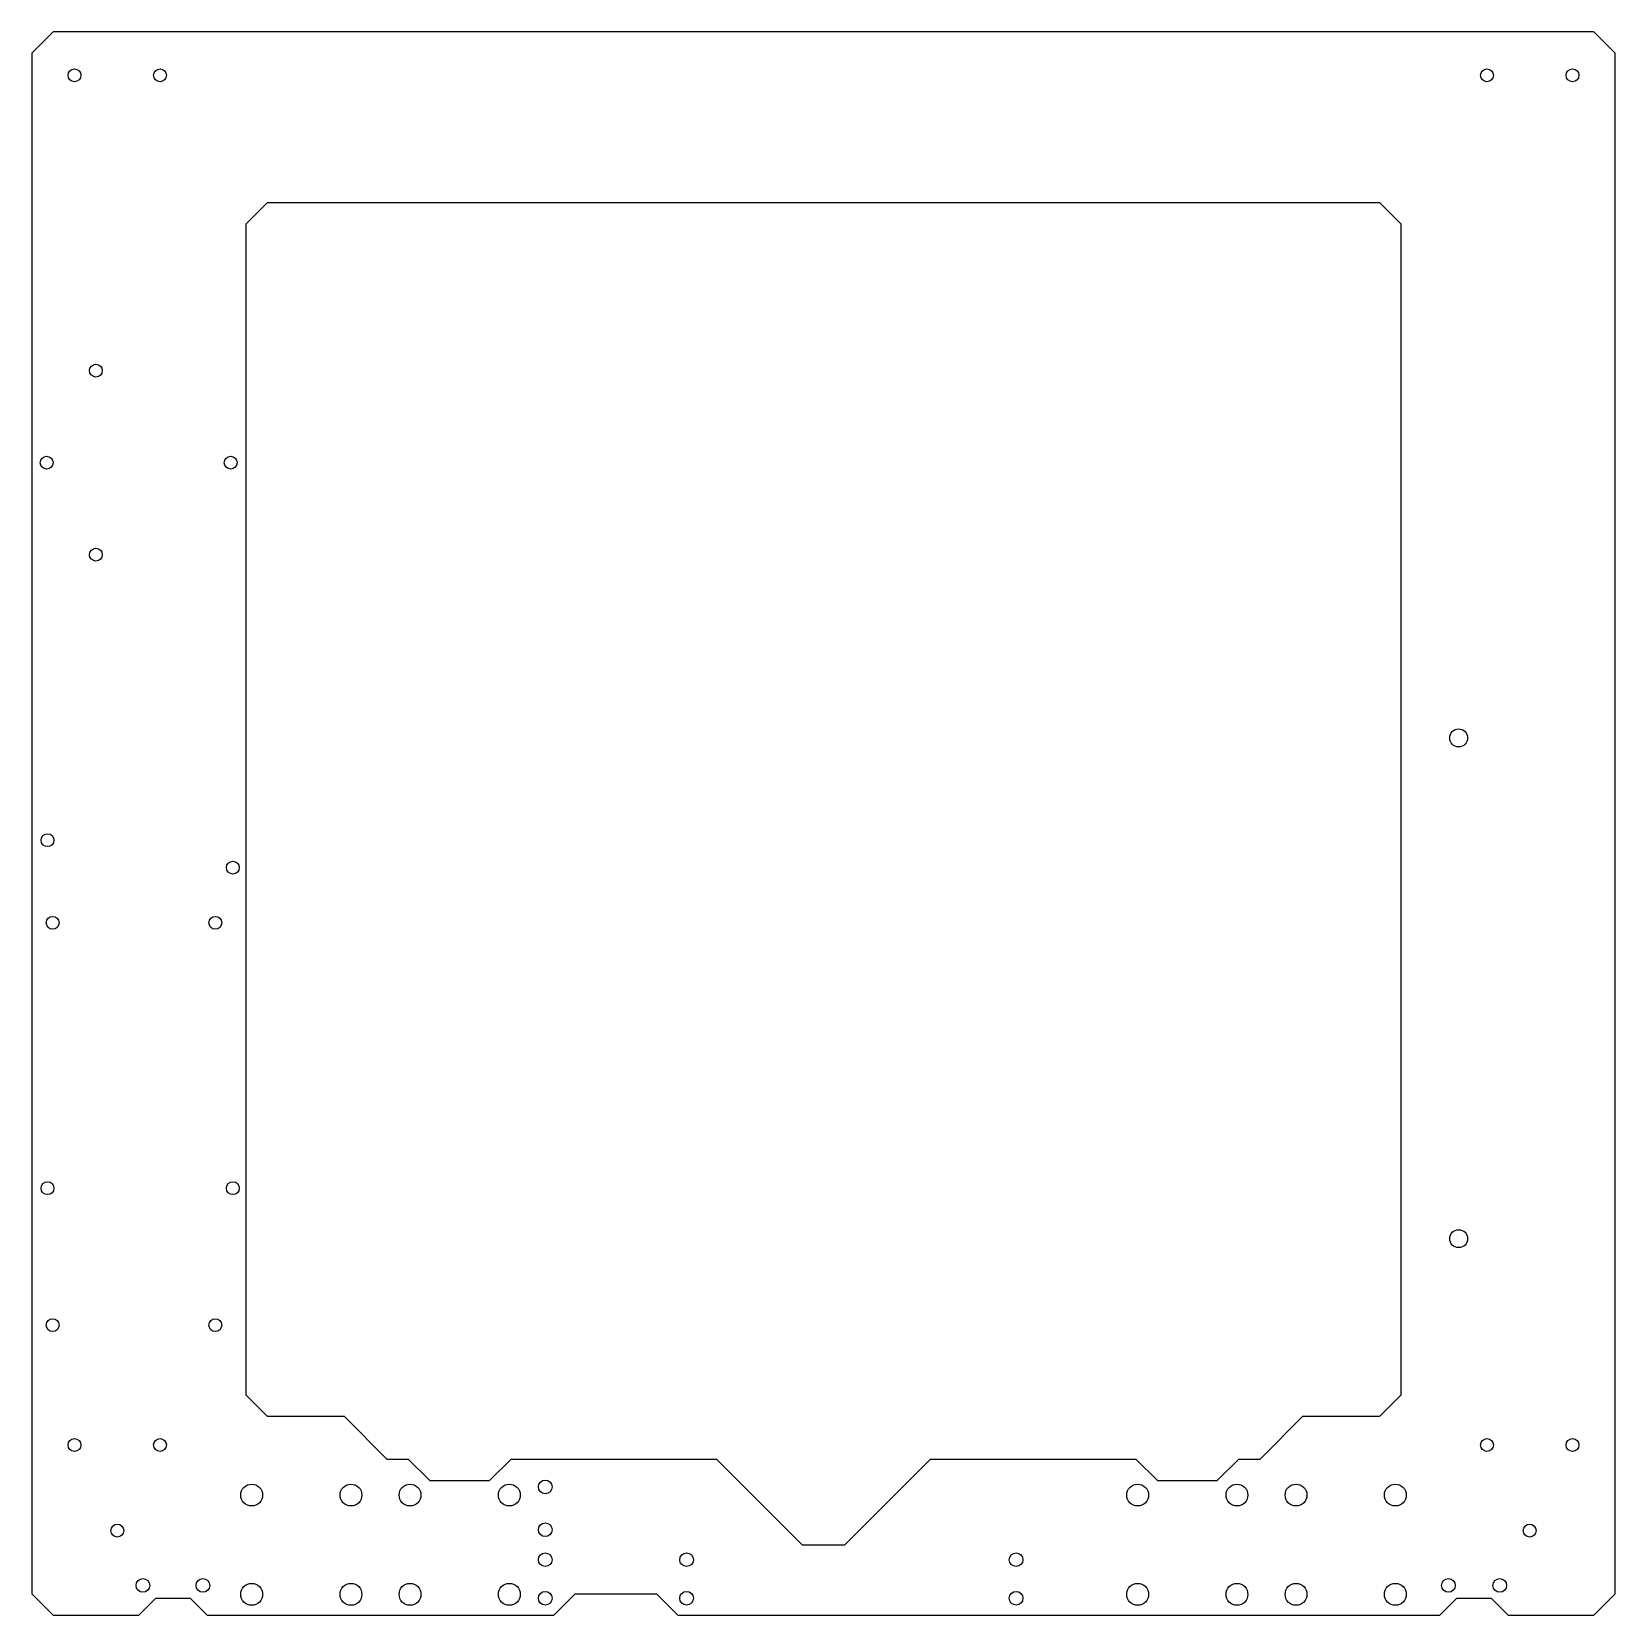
# Model space of a CAD drawing. Header units: millimetres. Extents: x 0 to 370, y 0 to 370.
import ezdxf

# ---------------------------------------------------------------- set-up
doc = ezdxf.new("R2010")
doc.units = ezdxf.units.MM
doc.layers.get('0').update_dxf_attribs({"linetype": 'CONTINUOUS'})

msp = doc.modelspace()

# ---------------------------------------------------------------- linework, layer by layer
for points in [[(0, 365), (0, 5), (5, 0), (25, 0), (29, 4), (37, 4), (41, 0), (122, 0), (127, 5), (146, 5), (151, 0), (329, 0), (333, 4), (341, 4), (345, 0), (365, 0), (370, 5), (370, 365), (365, 370), (5, 370)], [(107, 31.5), (112, 36.5), (160, 36.5), (180, 16.5), (190, 16.5), (210, 36.5), (258, 36.5), (263, 31.5), (277, 31.5), (282, 36.5), (287, 36.5), (297, 46.5), (315, 46.5), (320, 51.5), (320, 325), (315, 330), (55, 330), (50, 325), (50, 51.5), (55, 46.5), (73, 46.5), (83, 36.5), (88, 36.5), (93, 31.5)]]:
    msp.add_lwpolyline(points, close=True)
for centre, radius in [((10, 359.8), 1.5), ((30, 359.8), 1.5), ((340, 359.8), 1.5), ((360, 359.8), 1.5), ((15, 290.8), 1.5), ((3.5, 269.3), 1.5), ((46.5, 269.3), 1.5), ((15, 247.8), 1.5), ((333.4, 205), 2.1), ((3.7, 181.1), 1.5), ((47, 174.7), 1.5), ((4.9, 161.8), 1.5), ((42.9, 161.8), 1.5), ((3.7, 99.8), 1.5), ((47, 99.8), 1.5), ((333.4, 88), 2.1), ((4.9, 67.8), 1.5), ((42.9, 67.8), 1.5), ((10, 39.8), 1.5), ((30, 39.8), 1.5), ((340, 39.8), 1.5), ((360, 39.8), 1.5), ((51.4, 28.1), 2.55), ((74.6, 28.1), 2.55), ((88.4, 28.1), 2.55), ((111.6, 28.1), 2.55), ((120, 30), 1.6), ((258.4, 28.1), 2.55), ((281.6, 28.1), 2.55), ((295.4, 28.1), 2.55), ((318.6, 28.1), 2.55), ((20, 19.8), 1.5), ((120, 20), 1.6), ((350, 19.8), 1.5), ((120, 13), 1.6), ((153, 13), 1.6), ((230, 13), 1.6), ((26, 7), 1.6), ((40, 7), 1.6), ((51.4, 4.9), 2.55), ((74.6, 4.9), 2.55), ((88.4, 4.9), 2.55), ((111.6, 4.9), 2.55), ((258.4, 4.9), 2.55), ((281.6, 4.9), 2.55), ((295.4, 4.9), 2.55), ((318.6, 4.9), 2.55), ((331, 7), 1.6), ((343, 7), 1.6), ((120, 4), 1.6), ((153, 4), 1.6), ((230, 4), 1.6)]:
    msp.add_circle(centre, radius)

doc.saveas('drawing.dxf')
